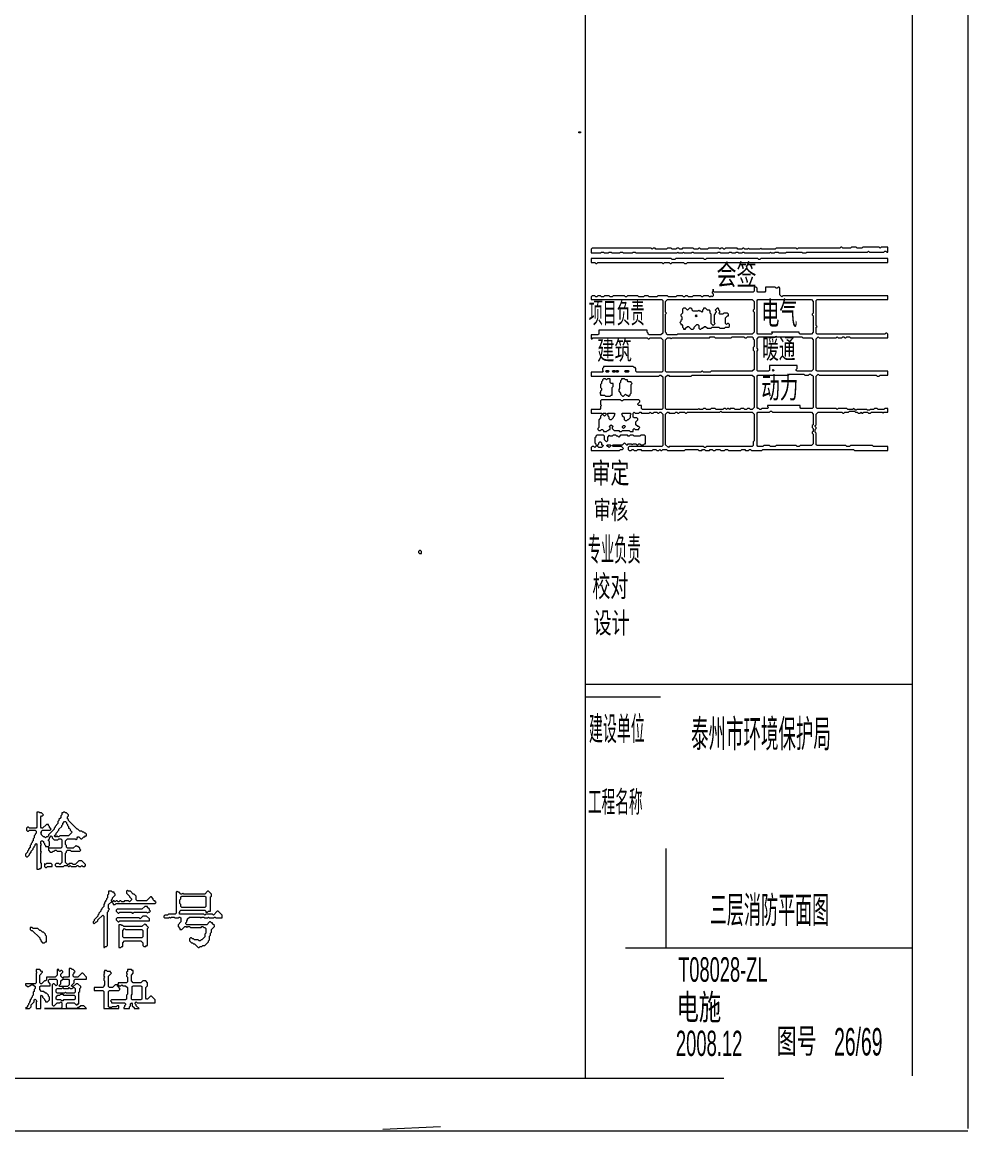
# Model space of a CAD drawing. Header units: millimetres. Extents: x 4 to 412, y 4 to 290.
# Drawn here: x 325.1 to 411.9, y 3.7 to 105.4 of the extents above; entities that cross this region are included whole.
import ezdxf

# ---------------------------------------------------------------- set-up
doc = ezdxf.new("R2010")
doc.units = ezdxf.units.MM
for name, color, linetype, lineweight in [('OCR_TEXT', 6, 'Continuous', 0), ('TRACE_CURVE', 6, 'Continuous', 0), ('TRACE_STRAIGHT', 5, 'Continuous', 0), ('TRACE_TEXT_SYMBOL', 6, 'Continuous', 0)]:
    doc.layers.add(name, color=color, linetype=linetype, lineweight=lineweight)
doc.styles.add('wqy-unicode', font='wqy-unicode.lff')

msp = doc.modelspace()

# ---------------------------------------------------------------- linework, layer by layer
at = {"layer": 'TRACE_CURVE', "color": 6}
for points in [[(392.33, 81.09), (392.33, 80.74), (392.25, 80.66), (388.65, 80.66), (388.57, 80.74), (388.57, 80.92), (388.57, 80.74), (388.48, 80.66), (388.48, 80.57), (388.57, 80.48), (388.57, 80.31), (388.48, 80.22), (388.39, 80.31), (388.3, 80.22), (388.22, 80.22), (388.13, 80.31), (387.69, 80.31), (387.6, 80.22), (387.52, 80.22), (387.43, 80.31), (386.73, 80.31), (386.64, 80.22), (386.29, 80.22), (386.2, 80.31), (386.03, 80.31), (385.94, 80.22), (385.85, 80.22), (385.76, 80.31), (385.24, 80.31), (385.15, 80.22), (384.45, 80.22), (384.36, 80.31), (383.49, 80.31), (383.4, 80.22), (382.7, 80.22), (382.61, 80.31), (382.26, 80.31), (382.17, 80.22), (381.74, 80.22), (381.65, 80.31), (380.69, 80.31), (380.6, 80.22), (380.51, 80.22), (380.42, 80.31), (379.37, 80.31), (379.28, 80.22), (379.11, 80.22), (379.02, 80.31), (378.58, 80.31), (378.5, 80.22), (378.32, 80.22), (378.23, 80.31), (377.97, 80.31), (377.88, 80.22), (377.8, 80.22), (377.71, 80.31), (377.45, 80.31), (377.36, 80.22), (377.36, 79.96), (383.84, 79.96), (383.93, 79.87), (383.93, 76.89), (383.75, 76.72), (382.7, 76.72)], [(398.2, 73.12), (398.29, 73.04), (403.54, 73.04), (403.63, 72.95), (403.81, 72.95), (403.89, 73.04), (404.59, 73.04), (404.59, 73.39), (398.11, 73.39), (398.03, 73.47), (398.03, 76.36), (398.2, 76.54), (398.29, 76.45), (399.86, 76.45), (399.95, 76.54), (400.04, 76.45), (400.39, 76.45), (400.48, 76.54), (400.56, 76.54), (400.65, 76.45), (400.74, 76.45), (400.83, 76.54), (401.09, 76.54), (401.18, 76.45), (404.59, 76.45), (404.59, 76.8), (404.51, 76.89), (404.42, 76.89), (404.33, 76.8), (398.11, 76.8), (398.03, 76.89), (398.03, 77.42), (398.11, 77.5), (398.03, 77.59), (398.03, 79.87), (398.11, 79.96), (404.59, 79.96), (404.59, 80.31), (394.96, 80.31), (394.87, 80.22), (394.7, 80.39), (394.7, 81.01), (394.61, 81.09), (394.52, 81.09), (394.43, 81.01), (394.35, 81.01), (394.26, 81.09), (393.38, 81.09), (393.38, 80.74), (393.3, 80.66), (392.68, 80.66), (392.6, 80.74), (392.6, 81.01), (392.51, 81.09), (392.33, 81.09)], [(382.7, 76.72), (382.61, 76.8), (382.61, 76.89), (382.52, 76.98), (382.52, 77.15), (378.06, 77.15), (378.06, 76.8), (377.97, 76.72), (377.36, 76.72), (377.36, 76.36), (377.45, 76.36), (377.53, 76.45), (382.52, 76.45), (382.61, 76.36), (382.7, 76.36), (382.79, 76.45), (383.75, 76.45), (383.93, 76.28), (383.93, 73.39), (383.84, 73.3), (381.56, 73.3), (381.47, 73.39), (381.47, 73.65), (381.39, 73.74), (381.3, 73.74), (381.21, 73.83), (378.5, 73.83), (378.5, 73.74), (378.41, 73.65), (378.41, 73.47), (378.5, 73.39), (378.41, 73.3), (377.36, 73.3), (377.36, 72.95), (383.58, 72.95), (383.66, 73.04), (383.75, 73.04), (383.93, 72.86), (383.93, 69.97), (383.84, 69.88), (382.09, 69.88), (382, 69.97), (382, 70.23), (381.74, 70.23), (381.65, 70.32), (381.65, 70.41), (381.82, 70.58), (381.82, 70.67), (381.74, 70.76), (380.34, 70.76), (380.25, 70.67), (380.16, 70.67), (380.07, 70.76), (378.32, 70.76), (378.23, 70.67), (378.23, 70.32), (378.32, 70.23), (378.23, 70.15), (378.23, 69.97), (378.15, 69.88), (377.36, 69.88), (377.36, 69.53), (378.32, 69.53), (378.41, 69.45)], [(401.18, 66.56), (401.09, 66.47), (400.83, 66.47), (400.74, 66.56), (398.11, 66.56), (398.03, 66.64), (398.03, 67.69), (397.94, 67.78), (397.94, 68.05), (398.03, 68.13), (398.03, 68.22), (397.94, 68.31), (397.94, 68.4), (398.03, 68.48), (398.03, 69.45), (398.2, 69.62), (400.39, 69.62), (400.48, 69.53), (400.56, 69.53), (400.65, 69.62), (401, 69.62), (401.09, 69.71), (401.53, 69.71), (401.62, 69.62), (401.79, 69.62), (401.88, 69.53), (402.05, 69.53), (402.14, 69.62), (402.23, 69.53), (402.32, 69.53), (402.4, 69.62), (402.75, 69.62), (402.84, 69.53), (403.02, 69.53), (403.1, 69.62), (404.07, 69.62), (404.16, 69.53), (404.24, 69.62), (404.59, 69.62), (404.59, 69.97), (404.33, 69.97), (404.24, 69.88), (403.72, 69.88), (403.63, 69.97), (403.37, 69.97), (403.28, 69.88), (403.02, 69.88), (402.93, 69.8), (402.75, 69.8), (402.67, 69.88), (401.79, 69.88), (401.7, 69.8), (401.62, 69.8), (401.44, 69.97), (401.35, 69.88), (400.92, 69.88), (400.83, 69.97), (400.04, 69.97), (399.95, 69.88), (399.86, 69.97), (398.11, 69.97), (398.03, 70.06), (398.03, 72.95), (398.2, 73.12)], [(378.41, 69.45), (378.23, 69.27), (378.23, 69.1), (378.06, 68.92), (378.06, 68.22), (377.97, 68.13), (377.97, 68.05), (378.06, 67.96), (378.23, 67.96), (378.32, 68.05), (378.41, 68.05), (378.5, 67.96), (378.5, 67.87), (378.76, 67.87), (378.85, 67.96), (378.93, 67.96), (379.02, 68.05), (379.11, 68.05), (379.11, 68.22), (379.02, 68.31), (379.2, 68.48), (379.37, 68.31), (379.28, 68.22), (379.28, 68.13), (379.46, 67.96), (379.9, 67.96), (379.98, 67.87), (380.16, 67.87), (380.25, 67.96), (380.86, 67.96), (380.95, 67.87), (381.21, 67.87), (381.21, 68.05), (381.3, 68.13), (381.39, 68.05), (381.74, 68.05), (381.74, 68.13), (381.82, 68.22), (381.74, 68.31), (381.65, 68.31), (381.47, 68.48), (381.47, 68.75), (381.65, 68.92), (381.65, 69.01), (381.56, 69.1), (381.3, 69.1), (381.21, 69.18), (381.21, 69.53), (381.3, 69.62), (381.39, 69.53), (381.74, 69.53), (381.82, 69.62), (381.91, 69.62), (382, 69.53), (382.7, 69.53), (382.79, 69.62), (382.87, 69.53), (383.05, 69.53), (383.14, 69.62), (383.4, 69.62), (383.49, 69.53), (383.58, 69.53), (383.66, 69.62), (383.75, 69.62)], [(383.75, 69.62), (383.93, 69.45), (383.93, 66.56), (383.84, 66.47), (380.86, 66.47), (380.77, 66.38), (380.77, 66.21), (380.86, 66.12), (381.04, 66.12), (381.12, 66.21), (381.21, 66.21), (381.3, 66.12), (381.56, 66.12), (381.65, 66.21), (381.91, 66.21), (382, 66.12), (382.96, 66.12), (383.05, 66.21), (383.31, 66.21), (383.4, 66.12), (383.58, 66.12), (383.66, 66.21), (383.75, 66.12), (383.84, 66.12), (383.93, 66.21), (384.28, 66.21), (384.36, 66.12), (385.94, 66.12), (386.03, 66.21), (387.17, 66.21), (387.25, 66.12), (387.52, 66.12), (387.6, 66.21), (387.78, 66.21), (387.87, 66.12), (388.22, 66.12), (388.3, 66.21), (388.48, 66.21), (388.57, 66.12), (388.74, 66.12), (388.83, 66.21), (389.18, 66.21), (389.27, 66.12), (389.62, 66.12), (389.71, 66.21), (389.88, 66.21), (389.97, 66.12), (391.11, 66.12), (391.19, 66.21), (391.46, 66.21), (391.54, 66.12), (391.81, 66.12), (391.9, 66.21), (391.98, 66.21), (392.07, 66.12), (393.03, 66.12), (393.12, 66.21), (401.44, 66.21), (401.53, 66.12), (404.59, 66.12), (404.59, 66.47), (403.28, 66.47), (403.19, 66.56), (401.18, 66.56)]]:
    msp.add_lwpolyline(points, dxfattribs=at)
for points in [[(384.36, 79.96), (392.16, 79.96), (392.33, 79.78), (392.33, 79.08), (392.25, 78.99), (392.25, 78.9), (392.33, 78.82), (392.33, 76.98), (392.16, 76.8), (385.33, 76.8), (385.24, 76.72), (384.36, 76.72), (384.28, 76.8), (384.28, 76.89), (384.19, 76.98), (384.19, 78.64), (384.28, 78.73), (384.19, 78.82), (384.19, 79.78)], [(392.6, 79.87), (392.68, 79.96), (397.59, 79.96), (397.76, 79.78), (397.76, 78.73), (397.67, 78.64), (397.67, 78.55), (397.76, 78.47), (397.76, 76.98), (397.59, 76.8), (396.54, 76.8), (396.45, 76.89), (396.45, 76.98), (393.91, 76.98), (394, 76.89), (393.91, 76.8), (392.68, 76.8), (392.6, 76.89)], [(388.22, 76.45), (388.3, 76.54), (388.65, 76.54), (388.74, 76.45), (390.23, 76.45), (390.32, 76.54), (391.37, 76.54), (391.46, 76.45), (391.63, 76.45), (391.72, 76.54), (392.16, 76.54), (392.25, 76.45), (392.25, 76.36), (392.33, 76.28), (392.33, 75.66), (392.25, 75.58), (392.25, 75.31), (392.33, 75.23), (392.33, 73.56), (392.16, 73.39), (388.39, 73.39), (388.3, 73.3), (387.69, 73.3), (387.6, 73.39), (387.52, 73.39), (387.43, 73.3), (384.28, 73.3), (384.19, 73.39), (384.19, 76.28), (384.36, 76.45), (384.63, 76.45), (384.71, 76.36), (384.8, 76.45)], [(392.77, 76.54), (396.71, 76.54), (396.8, 76.45), (397.59, 76.45), (397.76, 76.28), (397.76, 73.56), (397.59, 73.39), (396.27, 73.39), (396.19, 73.47), (396.19, 73.56), (396.27, 73.65), (396.27, 73.91), (393.73, 73.91), (393.73, 73.47), (393.65, 73.39), (392.68, 73.39), (392.6, 73.47), (392.6, 75.23), (392.68, 75.31), (392.68, 75.4), (392.6, 75.49), (392.6, 76.36)], [(378.67, 73.39), (378.76, 73.47), (378.93, 73.47), (379.02, 73.39), (378.93, 73.3), (378.76, 73.3)], [(379.28, 73.39), (379.37, 73.47), (379.55, 73.47), (379.63, 73.39), (379.55, 73.3), (379.37, 73.3)], [(379.63, 73.39), (379.72, 73.47), (379.81, 73.47), (379.9, 73.39), (379.81, 73.3), (379.72, 73.3)], [(380.42, 73.39), (380.51, 73.47), (380.77, 73.47), (380.86, 73.39), (380.77, 73.3), (380.51, 73.3)], [(394, 73.47), (394.08, 73.56), (394.17, 73.47), (394.08, 73.39)], [(384.36, 73.04), (384.45, 73.04), (384.54, 72.95), (386.55, 72.95), (386.64, 73.04), (392.16, 73.04), (392.33, 72.86), (392.33, 70.06), (392.16, 69.88), (391.98, 69.88), (391.9, 69.97), (391.72, 69.97), (391.63, 69.88), (391.46, 69.88), (391.37, 69.97), (391.11, 69.97), (391.02, 69.88), (390.58, 69.88), (390.49, 69.97), (390.14, 69.97), (390.06, 69.88), (389.97, 69.97), (389.88, 69.97), (389.79, 69.88), (389.71, 69.97), (389.53, 69.97), (389.44, 69.88), (388.83, 69.88), (388.74, 69.97), (388.39, 69.97), (388.3, 69.88), (387.95, 69.88), (387.87, 69.97), (387.69, 69.97), (387.6, 69.88), (387.34, 69.88), (387.25, 69.97), (387.17, 69.88), (384.28, 69.88), (384.19, 69.97), (384.19, 72.86)], [(395.49, 73.04), (395.57, 73.12), (396.89, 73.12), (396.97, 73.04), (397.32, 73.04), (397.41, 73.12), (397.5, 73.12), (397.59, 73.04), (397.67, 73.04), (397.76, 72.95), (397.76, 70.06), (397.67, 69.97), (396.62, 69.97), (396.54, 70.06), (396.54, 70.23), (393.56, 70.23), (393.56, 70.15), (393.65, 70.06), (393.56, 69.97), (393.03, 69.97), (392.95, 69.88), (392.86, 69.88), (392.77, 69.97), (392.68, 69.97), (392.6, 70.06), (392.6, 72.95), (392.68, 73.04)], [(378.41, 69.45), (378.5, 69.53), (378.67, 69.53), (378.76, 69.45), (378.58, 69.27)], [(378.85, 69.45), (378.93, 69.53), (379.46, 69.53), (379.55, 69.45), (379.46, 69.36), (379.46, 69.27), (379.37, 69.18), (379.37, 69.1), (379.2, 68.92), (379.11, 68.92), (379.02, 69.01), (379.02, 69.18), (378.93, 69.27), (378.93, 69.36)], [(380.16, 69.45), (380.25, 69.53), (380.95, 69.53), (381.04, 69.45), (380.95, 69.36), (380.95, 69.1), (380.77, 68.92), (380.69, 68.92), (380.6, 68.83), (380.51, 68.83), (380.42, 68.92), (380.42, 69.1), (380.25, 69.27), (380.25, 69.36)], [(389.18, 69.62), (389.27, 69.71), (389.36, 69.62), (392.16, 69.62), (392.33, 69.45), (392.33, 66.99), (392.25, 66.91), (392.25, 66.56), (392.16, 66.47), (387.95, 66.47), (387.87, 66.38), (387.78, 66.38), (387.69, 66.47), (384.54, 66.47), (384.45, 66.38), (384.19, 66.64), (384.19, 69.45), (384.36, 69.62), (384.45, 69.62), (384.54, 69.53), (385.06, 69.53), (385.15, 69.62), (385.24, 69.62), (385.33, 69.53), (385.41, 69.53), (385.5, 69.62), (385.94, 69.62), (386.03, 69.53), (386.12, 69.53), (386.2, 69.62)], [(393.73, 69.62), (393.82, 69.71), (393.91, 69.71), (394, 69.62), (397.59, 69.62), (397.76, 69.45), (397.76, 68.48), (397.67, 68.4), (397.67, 68.22), (397.76, 68.13), (397.76, 67.87), (397.67, 67.78), (397.67, 67.69), (397.76, 67.61), (397.76, 66.73), (397.59, 66.56), (396.54, 66.56), (396.45, 66.47), (396.27, 66.47), (396.19, 66.56), (394.35, 66.56), (394.26, 66.47), (393.82, 66.47), (393.73, 66.56), (393.21, 66.56), (393.12, 66.47), (392.68, 66.47), (392.6, 66.56), (392.6, 69.53), (392.68, 69.62)], [(380.25, 68.31), (380.34, 68.4), (380.42, 68.4), (380.51, 68.31), (380.34, 68.13), (380.25, 68.22)]]:
    msp.add_lwpolyline(points, close=True, dxfattribs=at)
at = {"layer": 'TRACE_STRAIGHT', "color": 5}
for p, q in [((411.95, 290.31), (411.95, 3.88)), ((406.83, 276.73), (406.83, 8.72)), ((376.81, 264.56), (376.81, 8.55)), ((376.81, 44.65), (406.83, 44.65)), ((376.81, 43.49), (383.74, 43.49)), ((384.22, 29.59), (384.22, 20.45)), ((380.51, 20.45), (406.83, 20.45)), ((11.47, 8.51), (389.54, 8.51)), ((358.22, 3.81), (363.52, 4.08)), ((3.78, 3.67), (411.95, 3.67))]:
    msp.add_line(p, q, dxfattribs=at)
at = {"layer": 'TRACE_TEXT_SYMBOL', "color": 6}
for points in [[(376.22, 95.37), (376.39, 95.37), (376.39, 95.28), (376.22, 95.28)], [(377.36, 83.72), (377.36, 83.37), (377.71, 83.37), (377.8, 83.28), (377.88, 83.28), (377.97, 83.37), (383.84, 83.37), (383.93, 83.28), (384.01, 83.28), (384.1, 83.37), (384.54, 83.37), (384.63, 83.28), (384.71, 83.28), (384.8, 83.37), (385.85, 83.37), (385.94, 83.28), (386.12, 83.28), (386.2, 83.37), (404.59, 83.37), (404.59, 83.72), (392.95, 83.72), (392.86, 83.63), (392.77, 83.63), (392.68, 83.72), (387.95, 83.72), (387.87, 83.63), (387.78, 83.63), (387.69, 83.72), (385.15, 83.72), (385.06, 83.63), (384.8, 83.63), (384.71, 83.72)], [(386.9, 78.47), (386.99, 78.55), (387.08, 78.47), (386.99, 78.38)], [(378.5, 72.69), (378.41, 72.6), (378.41, 72.51), (378.32, 72.42), (378.32, 72.25), (378.23, 72.16), (378.23, 71.9), (378.32, 71.81), (378.32, 71.64), (378.23, 71.55), (378.23, 71.46), (378.15, 71.37), (378.23, 71.29), (378.23, 71.2), (378.58, 71.2), (378.67, 71.11), (379.11, 71.11), (379.2, 71.2), (379.28, 71.2), (379.28, 71.9), (379.37, 71.99), (379.37, 72.25), (379.2, 72.25), (379.11, 72.34), (379.11, 72.69), (378.85, 72.69), (378.76, 72.6), (378.67, 72.69)], [(380.16, 72.69), (380.16, 72.6), (380.07, 72.51), (380.07, 72.34), (379.98, 72.25), (379.98, 71.81), (379.9, 71.72), (379.9, 71.55), (380.07, 71.37), (380.07, 71.29), (380.25, 71.11), (380.34, 71.11), (380.51, 71.29), (380.6, 71.2), (380.69, 71.2), (380.77, 71.11), (380.86, 71.11), (380.95, 71.2), (380.95, 71.29), (381.04, 71.37), (381.04, 72.16), (381.12, 72.25), (381.04, 72.34), (381.04, 72.42), (380.77, 72.42), (380.69, 72.51), (380.69, 72.6), (380.51, 72.6), (380.42, 72.69)], [(377.88, 67.52), (377.8, 67.43), (377.8, 67.34), (377.71, 67.26), (377.71, 66.82), (377.8, 66.73), (377.8, 66.64), (377.88, 66.56), (377.71, 66.38), (377.62, 66.47), (377.45, 66.47), (377.36, 66.38), (377.36, 66.12), (379.98, 66.12), (380.07, 66.21), (380.25, 66.21), (380.34, 66.29), (380.16, 66.47), (379.37, 66.47), (379.28, 66.56), (379.37, 66.64), (380.25, 66.64), (380.42, 66.82), (380.6, 66.64), (380.69, 66.64), (380.77, 66.73), (381.04, 66.73), (381.12, 66.64), (381.21, 66.73), (381.47, 66.73), (381.56, 66.64), (381.65, 66.64), (381.74, 66.73), (381.82, 66.73), (381.91, 66.64), (382.17, 66.64), (382.26, 66.73), (382.35, 66.73), (382.35, 67.43), (382.26, 67.52), (381.91, 67.52), (381.82, 67.43), (381.3, 67.43), (381.21, 67.52), (380.95, 67.52), (380.86, 67.43), (380.77, 67.43), (380.69, 67.52), (380.07, 67.52), (379.9, 67.34), (379.81, 67.43), (379.72, 67.43), (379.63, 67.52), (379.37, 67.52), (379.28, 67.43), (379.11, 67.43), (379.02, 67.52), (378.85, 67.34), (378.85, 66.99), (378.76, 66.91), (378.58, 67.08), (378.58, 67.43), (378.5, 67.52)], [(378.06, 66.82), (378.15, 66.91), (378.23, 66.91), (378.32, 66.82), (378.32, 66.64), (378.41, 66.64), (378.5, 66.56), (378.32, 66.38), (378.06, 66.38), (377.97, 66.47), (377.97, 66.64), (378.06, 66.73)], [(378.76, 66.56), (378.85, 66.64), (379.11, 66.64), (379.2, 66.56), (379.02, 66.38), (378.93, 66.47), (378.85, 66.47)], [(361.59, 56.92), (361.51, 56.84), (361.51, 56.75), (361.59, 56.66), (361.77, 56.66), (361.77, 56.84), (361.68, 56.92)], [(329.02, 32.05), (329.1, 32.05), (329.19, 31.96), (329.19, 31.88), (329.28, 31.79), (329.28, 31.7), (329.37, 31.61), (329.37, 31.44), (329.45, 31.44), (329.54, 31.35), (329.54, 31.26), (329.72, 31.09), (329.37, 30.74), (328.58, 30.74), (328.49, 30.65), (328.4, 30.65), (328.32, 30.74), (328.23, 30.65), (328.14, 30.65), (328.05, 30.74), (328.23, 30.91), (328.23, 31), (328.49, 31.26), (328.49, 31.35), (328.75, 31.61), (328.75, 31.7), (328.84, 31.79), (328.84, 31.88)], [(327.79, 30.74), (327.88, 30.65), (327.88, 30.56), (328.05, 30.39), (328.4, 30.39), (328.49, 30.48), (328.67, 30.48), (328.75, 30.39), (328.75, 29.69), (328.67, 29.6), (327.62, 29.6), (327.53, 29.69), (327.53, 29.78), (327.62, 29.86), (327.62, 30.21), (327.53, 30.3), (327.53, 30.39), (327.62, 30.48), (327.62, 30.56)], [(327.18, 28.2), (327.18, 27.94), (327.27, 27.85), (327.35, 27.85), (327.44, 27.94), (327.88, 27.94), (327.88, 28.11), (327.79, 28.2), (327.35, 28.2), (327.27, 28.11)], [(339.7, 25.13), (339.79, 25.22), (341.89, 25.22), (341.98, 25.13), (341.98, 24.26), (341.89, 24.17), (339.79, 24.17), (339.7, 24.26), (339.7, 24.43), (339.61, 24.52), (339.61, 24.87), (339.7, 24.96)], [(336.37, 24.26), (336.11, 24), (333.83, 24), (333.75, 23.91), (333.75, 23.82), (333.92, 23.65), (334.01, 23.65), (334.1, 23.73), (335.15, 23.73), (335.23, 23.65), (335.32, 23.65), (335.41, 23.73), (336.55, 23.73), (336.64, 23.65), (336.72, 23.73), (336.81, 23.73), (336.9, 23.82), (336.81, 23.91), (336.81, 24), (336.64, 24.17), (336.64, 24.26)], [(336.2, 23.38), (335.94, 23.12), (335.85, 23.21), (333.83, 23.21), (333.75, 23.12), (333.75, 23.03), (333.92, 22.86), (334.01, 22.86), (334.1, 22.94), (336.81, 22.94), (336.81, 23.12), (336.55, 23.38)], [(336.37, 22.68), (336.11, 22.42), (334.45, 22.42), (334.36, 22.51), (334.27, 22.51), (334.18, 22.59), (334.01, 22.59), (334.01, 20.49), (334.18, 20.49), (334.27, 20.58), (334.36, 20.58), (334.36, 20.93), (334.53, 21.11), (336.02, 21.11), (336.2, 20.93), (336.2, 20.67), (336.29, 20.58), (336.46, 20.58), (336.55, 20.67), (336.64, 20.67), (336.64, 22.24), (336.72, 22.33), (336.55, 22.51), (336.55, 22.59), (336.46, 22.59)], [(325.86, 22.33), (325.86, 22.16), (325.95, 22.07), (326.04, 22.07), (326.74, 21.37), (326.74, 21.28), (326.83, 21.19), (326.83, 21.11), (327, 20.93), (327.18, 20.93), (327.27, 21.02), (327.35, 21.02), (327.35, 21.54), (327.27, 21.63), (327.27, 21.72), (327.09, 21.89), (327, 21.89), (326.83, 22.07), (326.74, 22.07), (326.56, 22.24), (326.13, 22.24), (326.04, 22.33)], [(334.53, 22.24), (334.62, 22.16), (336.11, 22.16), (336.2, 22.07), (336.2, 21.46), (336.11, 21.37), (334.45, 21.37), (334.36, 21.46), (334.36, 22.07)], [(328.84, 17.6), (329.37, 17.6), (329.45, 17.51), (329.45, 17.08), (329.28, 16.9), (328.58, 16.9), (328.49, 16.99), (328.67, 17.16), (328.67, 17.43)], [(328.75, 16.73), (328.84, 16.81), (328.93, 16.73), (329.37, 16.73), (329.45, 16.81), (329.54, 16.73), (329.72, 16.73), (329.8, 16.81), (329.89, 16.81), (329.98, 16.73), (329.98, 16.38), (329.89, 16.29), (329.19, 16.29), (329.1, 16.38), (329.02, 16.29), (328.32, 16.29), (328.23, 16.38), (328.23, 16.64), (328.32, 16.73)], [(333.83, 16.99), (333.92, 17.08), (334.01, 16.99), (333.92, 16.9)], [(335.23, 16.9), (335.32, 16.99), (336.02, 16.99), (336.11, 16.9), (336.11, 15.76), (336.02, 15.68), (335.23, 15.68), (335.15, 15.76), (335.15, 16.11), (335.23, 16.2)], [(328.58, 16.11), (328.67, 16.2), (328.84, 16.2), (328.93, 16.11), (329.89, 16.11), (329.98, 16.03), (329.98, 15.76), (329.89, 15.68), (328.93, 15.68), (328.84, 15.59), (328.75, 15.59), (328.67, 15.68), (328.32, 15.68), (328.23, 15.76), (328.23, 15.94), (328.4, 16.11)]]:
    msp.add_lwpolyline(points, close=True, dxfattribs=at)
for points in [[(400.3, 84.77), (400.21, 84.68), (396.36, 84.68), (396.27, 84.6), (396.19, 84.68), (394.35, 84.68), (394.26, 84.6), (393.03, 84.6), (392.95, 84.68), (392.86, 84.6), (391.9, 84.6), (391.81, 84.68), (391.72, 84.6), (391.46, 84.6), (391.37, 84.68), (391.28, 84.68), (391.19, 84.6), (390.84, 84.6), (390.76, 84.68), (389.71, 84.68), (389.62, 84.6), (389.53, 84.6), (389.44, 84.68), (389.27, 84.68), (389.18, 84.6), (389.09, 84.68), (388.13, 84.68), (388.04, 84.6), (387.43, 84.6), (387.34, 84.68), (387.25, 84.68), (387.17, 84.6), (386.82, 84.6), (386.73, 84.68), (385.76, 84.68), (385.68, 84.6), (385.5, 84.6), (385.41, 84.68), (385.24, 84.68), (385.15, 84.6), (384.8, 84.6), (384.71, 84.68), (384.36, 84.68), (384.28, 84.6), (383.31, 84.6), (383.23, 84.68), (383.05, 84.68), (382.96, 84.6), (382.87, 84.68), (377.45, 84.68), (377.36, 84.6), (377.36, 84.25), (378.23, 84.25), (378.32, 84.33), (378.5, 84.33), (378.58, 84.25), (378.93, 84.25), (379.02, 84.33), (379.2, 84.33), (379.28, 84.25), (379.98, 84.25), (380.07, 84.33), (380.25, 84.33), (380.34, 84.25)], [(380.34, 84.25), (381.12, 84.25), (381.21, 84.33), (381.39, 84.33), (381.47, 84.25), (385.24, 84.25), (385.33, 84.33), (385.41, 84.25), (385.76, 84.25), (385.85, 84.33), (385.94, 84.25), (386.55, 84.25), (386.64, 84.33), (386.73, 84.33), (386.82, 84.25), (388.92, 84.25), (389.01, 84.33), (389.18, 84.33), (389.27, 84.25), (389.97, 84.25), (390.06, 84.33), (390.23, 84.33), (390.32, 84.25), (390.58, 84.25), (390.67, 84.33), (390.84, 84.33), (390.93, 84.25), (391.19, 84.25), (391.28, 84.33), (391.37, 84.33), (391.46, 84.25), (393.73, 84.25), (393.82, 84.33), (393.91, 84.25), (394.17, 84.25), (394.26, 84.33), (394.52, 84.33), (394.61, 84.25), (395.22, 84.25), (395.31, 84.33), (396.71, 84.33), (396.8, 84.25), (397.06, 84.25), (397.15, 84.33), (402.75, 84.33), (402.84, 84.42), (402.93, 84.33), (404.24, 84.33), (404.33, 84.42), (404.42, 84.42), (404.51, 84.33), (404.59, 84.33), (404.59, 84.77), (403.98, 84.77), (403.89, 84.68), (403.81, 84.77), (402.32, 84.77), (402.23, 84.68), (401.79, 84.68), (401.7, 84.77), (401.27, 84.77), (401.18, 84.68), (400.48, 84.68), (400.39, 84.77)], [(400.39, 84.77), (400.3, 84.77)], [(385.85, 79.17), (385.76, 79.08), (385.76, 78.73), (385.59, 78.55), (385.59, 78.47), (385.68, 78.38), (385.68, 78.12), (385.59, 78.03), (385.59, 77.94), (385.5, 77.85), (385.59, 77.77), (385.59, 77.68), (385.68, 77.68), (385.76, 77.59), (385.76, 77.42), (385.85, 77.33), (385.85, 77.24), (386.03, 77.24), (386.03, 77.33), (386.2, 77.5), (386.29, 77.5), (386.55, 77.24), (386.73, 77.24), (386.82, 77.33), (386.82, 77.42), (387.08, 77.68), (387.17, 77.68), (387.25, 77.59), (387.25, 77.33), (387.34, 77.24), (387.43, 77.24), (387.52, 77.33), (387.6, 77.33), (387.78, 77.5), (387.87, 77.5), (388.04, 77.33), (388.39, 77.33), (388.48, 77.42), (389.09, 77.42), (389.18, 77.33), (389.62, 77.33), (389.71, 77.42), (389.97, 77.42), (390.06, 77.5), (390.06, 77.68), (389.97, 77.77), (389.88, 77.77), (389.79, 77.68), (389.71, 77.77), (389.71, 78.29), (389.88, 78.47), (389.97, 78.47), (389.97, 78.64), (389.88, 78.73), (389.53, 78.73), (389.44, 78.64), (389.18, 78.64), (389.09, 78.73), (389.18, 78.82), (389.18, 78.9), (389.09, 78.99), (389.09, 79.08), (389.01, 79.17), (388.92, 79.17)], [(388.92, 79.17), (388.74, 78.99), (388.83, 78.9), (388.83, 78.82), (388.74, 78.73), (388.74, 78.64), (388.65, 78.55), (388.65, 77.85), (388.74, 77.77), (388.57, 77.59), (388.39, 77.77), (388.39, 78.64), (388.3, 78.73), (388.3, 78.9), (388.22, 78.99), (388.04, 78.99), (387.87, 79.17), (387.69, 79.17), (387.69, 79.08), (387.6, 78.99), (387.6, 78.9), (387.52, 78.82), (387.43, 78.9), (387.34, 78.9), (387.25, 78.99), (387.17, 78.9), (386.73, 78.9), (386.64, 78.99), (386.64, 79.08), (386.55, 79.17), (386.38, 79.17), (386.2, 78.99), (386.03, 79.17), (385.85, 79.17)], [(326.48, 32.93), (326.48, 31.53), (326.39, 31.44), (325.78, 31.44), (325.69, 31.53), (325.6, 31.53), (325.51, 31.44), (325.51, 31.26), (325.6, 31.18), (325.69, 31.18), (325.78, 31.26), (326.3, 31.26), (326.39, 31.18), (326.39, 31), (326.3, 30.91), (326.3, 30.83), (326.21, 30.74), (326.21, 30.56), (326.13, 30.48), (326.13, 30.3), (326.04, 30.21), (326.04, 30.13), (325.95, 30.04), (325.95, 29.95), (325.86, 29.86), (325.86, 29.69), (325.69, 29.51), (325.69, 29.42), (325.6, 29.34), (325.6, 29.25), (325.43, 29.07), (325.43, 28.9), (325.51, 28.81), (325.6, 28.81), (325.78, 28.99), (325.78, 29.07), (325.95, 29.25), (325.95, 29.34), (326.13, 29.51), (326.13, 29.6), (326.21, 29.69), (326.21, 29.78), (326.3, 29.86), (326.3, 29.95), (326.39, 30.04), (326.48, 29.95), (326.48, 27.67), (326.65, 27.67), (326.74, 27.76), (326.83, 27.76), (326.91, 27.85), (326.91, 28.2), (326.83, 28.29), (326.83, 29.16), (326.91, 29.25), (326.83, 29.34), (326.83, 29.86), (326.91, 29.95), (326.83, 30.04), (326.83, 30.21), (326.91, 30.3), (327, 30.3), (327.09, 30.21), (327.09, 30.13)], [(327, 31.26), (327.7, 31.26), (327.79, 31.35), (327.62, 31.53), (327.62, 31.61), (327.53, 31.7), (327.53, 31.79), (327.35, 31.79), (327, 31.44), (326.91, 31.44), (326.83, 31.53), (326.83, 32.49), (326.91, 32.58), (327, 32.58), (327.09, 32.67), (326.91, 32.84), (326.74, 32.84), (326.65, 32.93), (326.48, 32.93)], [(329.8, 29.6), (329.28, 29.6), (329.19, 29.69), (329.19, 29.86), (329.1, 29.95), (329.1, 30.3), (329.28, 30.48), (329.98, 30.48), (330.07, 30.39), (330.16, 30.48), (330.16, 30.56), (330.24, 30.65), (330.33, 30.65), (330.51, 30.48), (330.59, 30.48), (330.77, 30.65), (330.86, 30.65), (330.94, 30.74), (331.03, 30.74), (331.03, 30.91), (330.94, 31), (330.86, 31), (330.77, 31.09), (330.68, 31.09), (330.59, 31.18), (330.42, 31.18), (330.24, 31.35), (330.16, 31.35), (329.37, 32.14), (329.37, 32.23), (329.28, 32.31), (329.28, 32.49), (329.37, 32.58), (329.37, 32.67), (329.19, 32.84), (329.1, 32.84), (329.02, 32.93), (328.93, 32.93), (328.84, 32.84), (328.75, 32.84), (328.75, 32.67), (328.67, 32.58), (328.67, 32.4), (328.49, 32.23), (328.49, 32.14), (328.4, 32.05), (328.4, 31.88), (328.14, 31.61), (328.14, 31.53), (328.05, 31.44), (328.05, 31.35), (327.53, 30.83), (327.53, 30.74), (327.44, 30.65), (327.35, 30.65), (327.27, 30.56), (327.18, 30.65), (327.09, 30.65), (326.91, 30.83), (326.91, 30.91), (326.83, 31), (326.91, 31.09), (326.91, 31.18), (327, 31.26)], [(327.09, 30.13), (327.18, 30.04), (327.18, 29.95), (327.27, 29.86), (327.27, 29.78), (327.44, 29.78), (327.53, 29.69), (327.53, 29.42), (327.7, 29.25), (327.88, 29.25), (327.97, 29.34), (328.05, 29.34), (328.14, 29.42), (328.23, 29.42), (328.32, 29.34), (328.67, 29.34), (328.75, 29.25), (328.75, 28.29), (328.58, 28.11), (328.49, 28.2), (328.23, 28.2), (328.14, 28.11), (328.14, 28.02), (328.23, 27.94), (328.93, 27.94), (329.02, 28.02), (329.28, 28.02), (329.37, 27.94), (329.45, 27.94), (329.54, 28.02), (329.63, 27.94), (330.07, 27.94), (330.16, 28.02), (330.24, 28.02), (330.33, 27.94), (330.51, 27.94), (330.59, 28.02), (330.68, 27.94), (330.86, 27.94), (330.94, 28.02), (330.94, 28.11), (330.59, 28.46), (330.33, 28.46), (329.98, 28.11), (329.8, 28.11), (329.72, 28.2), (329.45, 28.2), (329.37, 28.11), (329.28, 28.11), (329.1, 28.29), (329.1, 29.16), (329.19, 29.25), (329.19, 29.34), (329.28, 29.42), (329.54, 29.42), (329.63, 29.34), (330.42, 29.34), (330.51, 29.42), (330.42, 29.51), (330.42, 29.6), (330.24, 29.78), (330.16, 29.78), (330.07, 29.86), (329.8, 29.6)], [(334.8, 25.75), (334.71, 25.66), (334.71, 25.48), (334.97, 25.22), (334.97, 25.13), (335.15, 24.96), (335.15, 24.87), (334.97, 24.7), (334.88, 24.78), (334.53, 24.78), (334.45, 24.7), (334.27, 24.7), (334.18, 24.78), (334.1, 24.78), (334.01, 24.7), (333.92, 24.7), (333.83, 24.78), (333.75, 24.78), (333.66, 24.7), (333.57, 24.78), (333.48, 24.78), (333.4, 24.7), (333.31, 24.78), (333.31, 24.87), (333.4, 24.96), (333.4, 25.05), (333.66, 25.31), (333.66, 25.4), (333.57, 25.48), (333.57, 25.57), (333.4, 25.57), (333.31, 25.66), (333.05, 25.66), (333.05, 25.4), (332.96, 25.31), (332.96, 25.05), (332.87, 24.96), (332.87, 24.87), (332.78, 24.78), (332.78, 24.7), (332.69, 24.61), (332.69, 24.52), (332.61, 24.43), (332.61, 24.26), (332.43, 24.08), (332.43, 24), (332.34, 23.91), (332.34, 23.82), (332.17, 23.65), (332.17, 23.56), (332.08, 23.47), (332.08, 23.38), (331.73, 23.03), (331.73, 22.94), (331.64, 22.86), (331.64, 22.77), (331.73, 22.68), (331.91, 22.86), (331.99, 22.86), (332.08, 22.94), (332.08, 23.03), (332.52, 23.47), (332.61, 23.38), (332.61, 20.49)], [(332.61, 20.49), (332.69, 20.49), (332.78, 20.58), (332.87, 20.58), (332.96, 20.67), (332.96, 23.73), (333.05, 23.82), (333.05, 23.91), (333.13, 24), (333.05, 24.08), (333.05, 24.43), (333.31, 24.7), (333.48, 24.52), (333.48, 24.43), (333.66, 24.43), (333.75, 24.52), (337.34, 24.52), (337.42, 24.61), (337.34, 24.7), (337.34, 24.78), (337.25, 24.78), (337.16, 24.87), (337.16, 24.96), (336.99, 25.13), (336.9, 25.13), (336.55, 24.78), (335.67, 24.78), (335.58, 24.87), (335.58, 25.22), (335.41, 25.4), (335.32, 25.4), (335.06, 25.66), (334.88, 25.66), (334.8, 25.75)], [(339.35, 25.66), (339.26, 25.57), (339.26, 23.65), (339.18, 23.56), (338.56, 23.56), (338.47, 23.47), (338.21, 23.47), (338.12, 23.38), (338.12, 23.29), (338.21, 23.21), (338.56, 23.21), (338.65, 23.29), (338.74, 23.21), (338.83, 23.29), (339.09, 23.29), (339.18, 23.21), (339.44, 23.21), (339.53, 23.29), (339.61, 23.29), (339.7, 23.21), (339.7, 22.86), (339.44, 22.59), (339.44, 22.42), (339.61, 22.24), (339.61, 22.16), (339.79, 22.16), (340.05, 22.42), (340.14, 22.42), (340.23, 22.33), (340.31, 22.42), (340.49, 22.42), (340.58, 22.33), (341.54, 22.33), (341.63, 22.42), (341.71, 22.42), (341.8, 22.33), (341.89, 22.33), (341.98, 22.24), (341.98, 21.81), (341.89, 21.72), (341.89, 21.46), (341.63, 21.19), (341.54, 21.19), (341.45, 21.11), (341.36, 21.11), (341.28, 21.19), (340.93, 21.19), (340.84, 21.28), (340.75, 21.28), (340.66, 21.37), (340.58, 21.37), (340.49, 21.28), (340.49, 21.11), (340.66, 20.93), (340.75, 20.93), (340.84, 20.84), (340.93, 20.84), (341.28, 20.49), (341.36, 20.49), (341.45, 20.58), (341.63, 20.58), (341.71, 20.67), (341.89, 20.67), (342.24, 21.02)], [(339.88, 25.48), (339.79, 25.4), (339.7, 25.4), (339.53, 25.57), (339.44, 25.57), (339.35, 25.66)], [(342.24, 21.02), (342.24, 21.11), (342.33, 21.19), (342.33, 21.54), (342.42, 21.63), (342.42, 21.81), (342.5, 21.89), (342.5, 22.16), (342.77, 22.42), (342.77, 22.51), (342.59, 22.68), (342.59, 22.77), (342.5, 22.77), (342.42, 22.86), (342.33, 22.86), (342.07, 22.59), (340.23, 22.59), (340.14, 22.68), (340.14, 22.77), (340.23, 22.86), (340.23, 22.94), (340.31, 23.03), (340.31, 23.12), (340.49, 23.29), (341.45, 23.29), (341.54, 23.21), (341.63, 23.29), (341.8, 23.29), (341.89, 23.21), (342.15, 23.21), (342.24, 23.29), (342.33, 23.21), (342.68, 23.21), (342.77, 23.29), (342.85, 23.29), (342.94, 23.21), (343.47, 23.21), (343.47, 23.47), (343.12, 23.82), (343.03, 23.82), (342.68, 23.47), (342.59, 23.56), (341.98, 23.56), (341.89, 23.47), (341.8, 23.56), (339.61, 23.56), (339.53, 23.65), (339.61, 23.73), (339.61, 23.82), (339.7, 23.91), (341.89, 23.91), (341.98, 23.82), (341.98, 23.73), (342.15, 23.73), (342.24, 23.82), (342.42, 23.82), (342.42, 25.13), (342.5, 25.22), (342.5, 25.4), (342.24, 25.66), (342.15, 25.66), (341.89, 25.4), (339.96, 25.4), (339.88, 25.48)], [(329.45, 18.57), (329.45, 17.87), (329.37, 17.78), (328.93, 17.78), (328.84, 17.69), (328.67, 17.87), (328.67, 18.04), (328.84, 18.22), (328.84, 18.3), (328.75, 18.39), (328.67, 18.39), (328.58, 18.3), (328.49, 18.39), (328.49, 18.48), (328.32, 18.48), (328.32, 17.95), (328.14, 17.78), (327.35, 17.78), (327.35, 17.51), (327.27, 17.43), (327.18, 17.43), (326.91, 17.16), (326.83, 17.16), (326.74, 17.25), (326.74, 17.95), (327, 18.22), (327, 18.3), (326.91, 18.3), (326.74, 18.48), (326.39, 18.48), (326.39, 18.3), (326.48, 18.22), (326.39, 18.13), (326.39, 17.25), (326.3, 17.16), (325.43, 17.16), (325.43, 17.08), (325.6, 16.9), (325.69, 16.9), (325.78, 16.99), (325.86, 16.99), (325.95, 17.08), (326.13, 17.08), (326.3, 16.9), (326.3, 16.73), (326.21, 16.64), (326.21, 16.46), (326.13, 16.38), (326.13, 16.11), (326.04, 16.03), (326.04, 15.94), (325.95, 15.85), (325.95, 15.76), (325.86, 15.68), (325.86, 15.59), (325.78, 15.5), (325.78, 15.41), (325.69, 15.33), (325.69, 15.24), (325.6, 15.15), (325.6, 15.06), (325.43, 14.89), (325.78, 14.89), (325.95, 15.06)], [(330.16, 15.24), (330.24, 15.33), (330.33, 15.33), (330.33, 16.38), (330.42, 16.46), (330.42, 16.73), (330.51, 16.81), (330.51, 16.9), (330.24, 17.16), (330.07, 17.16), (329.8, 16.9), (329.72, 16.9), (329.63, 16.99), (329.89, 17.25), (329.89, 17.51), (329.98, 17.6), (331.03, 17.6), (331.03, 17.78), (330.68, 18.13), (330.59, 18.13), (330.24, 17.78), (329.89, 17.78), (329.8, 17.87), (329.8, 18.04), (329.89, 18.13), (329.89, 18.22), (329.98, 18.3), (329.8, 18.48), (329.72, 18.48), (329.63, 18.57), (329.45, 18.57)], [(334.8, 18.48), (334.8, 18.3), (334.71, 18.22), (334.71, 18.13), (334.8, 18.04), (334.71, 17.95), (334.71, 17.87), (334.8, 17.78), (334.8, 17.34), (334.71, 17.25), (333.92, 17.25), (333.92, 17.16), (333.83, 17.08), (333.66, 17.08), (333.4, 16.81), (333.13, 16.81), (333.05, 16.9), (333.05, 17.87), (333.31, 18.13), (333.22, 18.22), (333.22, 18.3), (332.96, 18.3), (332.87, 18.39), (332.69, 18.39), (332.69, 18.3), (332.61, 18.22), (332.69, 18.13), (332.61, 18.04), (332.61, 17.87), (332.69, 17.78), (332.61, 17.69), (332.61, 17.51), (332.69, 17.43), (332.69, 17.08), (332.61, 16.99), (332.61, 16.9), (332.52, 16.81), (331.73, 16.81), (331.73, 16.55), (332.52, 16.55), (332.61, 16.46), (332.61, 14.89), (334.01, 14.89), (334.01, 15.15), (333.83, 15.15), (333.75, 15.06), (333.4, 15.06), (333.31, 14.98), (333.13, 14.98), (333.05, 15.06), (333.05, 16.46), (333.13, 16.55), (334.01, 16.55), (334.1, 16.64), (334.1, 16.73), (333.92, 16.9), (334.01, 16.99), (334.18, 16.99), (334.27, 17.08), (334.36, 16.99), (334.62, 16.99), (334.8, 16.81), (334.8, 16.2), (334.71, 16.11)], [(334.71, 16.11), (334.71, 15.76), (334.62, 15.68), (333.31, 15.68), (333.22, 15.59), (333.31, 15.5), (333.31, 15.41), (334.53, 15.41), (334.62, 15.33), (334.62, 15.24), (334.53, 15.15), (334.53, 15.06), (334.45, 14.98), (334.45, 14.89), (334.97, 14.89), (334.97, 15.06), (335.06, 15.15), (335.06, 15.33), (335.15, 15.41), (335.23, 15.33), (335.23, 15.15), (335.41, 14.98), (335.41, 14.89), (335.85, 14.89), (335.58, 15.15), (335.58, 15.24), (335.5, 15.33), (335.5, 15.41), (335.58, 15.5), (335.67, 15.41), (337.34, 15.41), (337.34, 15.68), (336.99, 16.03), (336.9, 16.03), (336.64, 15.76), (336.55, 15.76), (336.46, 15.85), (336.46, 16.81), (336.64, 16.99), (336.64, 17.25), (336.46, 17.43), (336.2, 17.43), (336.02, 17.25), (335.32, 17.25), (335.15, 17.43), (335.15, 17.95), (335.32, 18.13), (335.32, 18.39), (335.23, 18.39), (335.15, 18.48), (334.8, 18.48)], [(325.95, 15.06), (325.95, 15.24), (326.21, 15.5), (326.21, 15.68), (326.3, 15.76), (326.48, 15.59), (326.39, 15.5), (326.39, 14.89), (326.83, 14.89), (326.83, 16.03), (326.91, 16.11), (327, 16.03), (327, 15.94), (327.18, 15.76), (327.18, 15.68), (327.27, 15.59), (327.27, 15.5), (327.44, 15.5), (327.62, 15.68), (327.62, 15.94), (327.53, 16.03), (327.53, 16.11), (327.35, 16.29), (327.27, 16.29), (327.09, 16.46), (326.91, 16.46), (326.74, 16.64), (326.74, 16.9), (326.83, 16.99), (327.7, 16.99), (327.7, 17.16), (327.53, 17.34), (327.53, 17.51), (327.62, 17.6), (328.23, 17.6), (328.32, 17.51), (328.32, 17.08), (328.23, 16.99), (328.05, 17.16), (327.97, 17.16), (327.88, 17.08), (327.88, 15.24), (327.97, 15.15), (328.05, 15.15), (328.32, 15.41), (328.58, 15.41), (328.67, 15.5), (328.75, 15.41), (328.75, 14.98), (328.67, 14.89), (327.18, 14.89), (331.03, 14.89), (330.77, 15.15), (330.51, 15.15), (330.33, 14.98), (330.24, 14.98), (330.16, 14.89), (329.28, 14.89), (329.19, 14.98), (329.19, 15.33), (329.28, 15.41), (329.89, 15.41), (330.07, 15.24), (330.16, 15.24)]]:
    msp.add_lwpolyline(points, dxfattribs=at)

# ---------------------------------------------------------------- texts
at = {"layer": 'OCR_TEXT', "color": 6, "style": 'wqy-unicode'}
for s, height, width, p in [('会签', 1.913, 0.705778, (388.87, 81.3)), ('项目负责', 1.913, 0.490288, (377.15, 77.8)), ('电气', 2.118, 0.574843, (392.98, 77.67)), ('建筑', 1.776, 0.653659, (377.92, 74.44)), ('暖通', 1.844, 0.60525, (393.07, 74.55)), ('动力', 1.981, 0.629827, (392.98, 70.9)), ('审定', 1.913, 0.664173, (377.4, 63.09)), ('审核', 1.708, 0.6892, (377.57, 59.81)), ('专业负责', 2.186, 0.40573, (377.06, 55.96)), ('校对', 1.981, 0.609251, (377.48, 52.68)), ('设计', 1.913, 0.639672, (377.57, 49.34)), ('建设单位', 2.186, 0.429794, (377.16, 39.5)), ('泰州市环境保护局', 2.527, 0.465825, (386.53, 38.87)), ('工程名称', 1.981, 0.464191, (377.07, 32.89)), ('三层消防平面图', 2.459, 0.466441, (388.26, 22.74)), ('T08028-ZL', 2.254, 0.556913, (385.35, 17.35)), ('电施', 2.322, 0.64727, (385.2, 13.87)), ('图号', 2.254, 0.596358, (394.39, 10.79)), ('26/69', 2.527, 0.525183, (399.67, 10.58)), ('2008.12', 2.322, 0.544209, (385.14, 10.54))]:
    msp.add_text(s, height=height, dxfattribs=dict(at, width=width)).set_placement(p)

doc.saveas('drawing.dxf')
